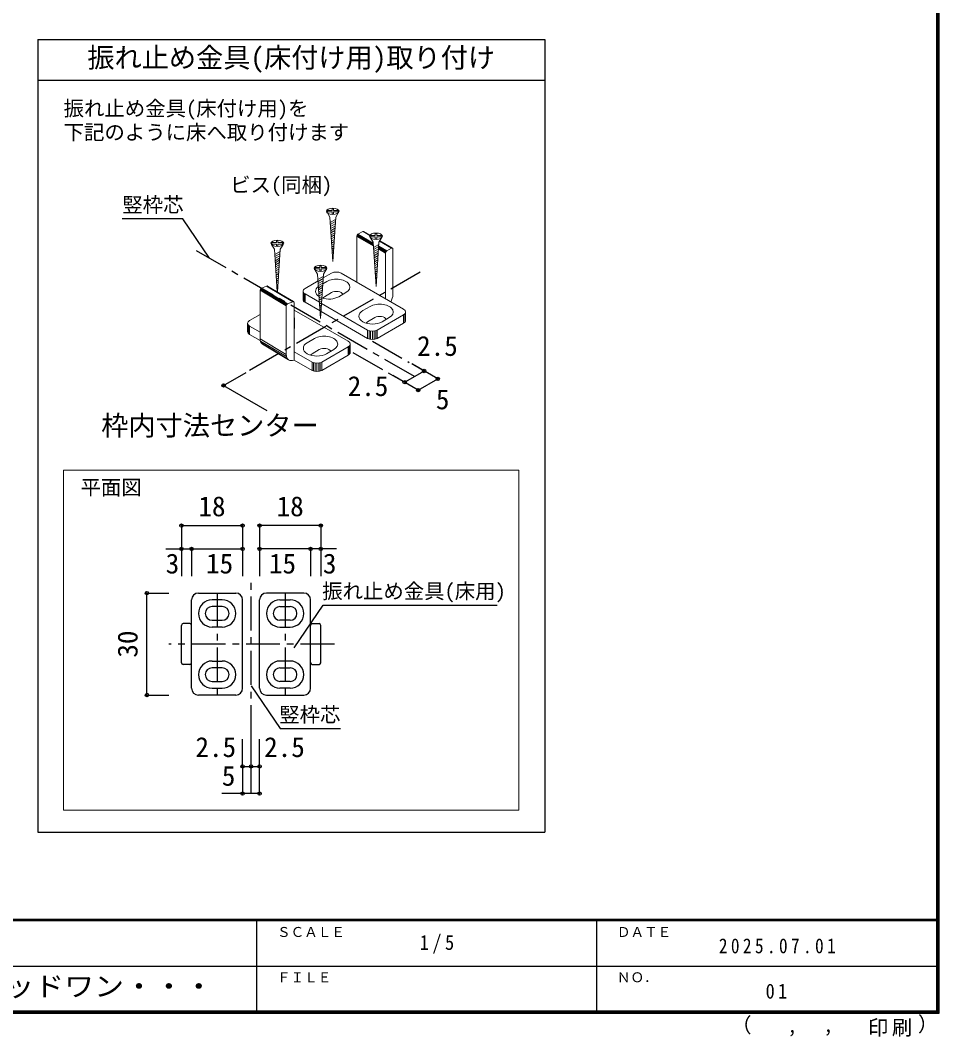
# Model space of a CAD drawing. Units: millimetres, scale not verified, with parts at other scales. Extents: x -973 to 977, y -718 to 696.
# Drawn here: x 301 to 977, y -718 to 30 of the extents above; entities that cross this region are included whole.
import ezdxf
from ezdxf.enums import TextEntityAlignment as Align

# ---------------------------------------------------------------- set-up
doc = ezdxf.new("R2010")
doc.units = ezdxf.units.MM
doc.header["$LTSCALE"] = 5
doc.header["$PDMODE"] = 32
doc.header["$PDSIZE"] = 2.5
doc.linetypes.add('CHAIN1', pattern=[8, 5, -1, 1, -1])
doc.layers.add('0-7_金物', color=7, linetype='Continuous', lineweight=18)
for name, color, linetype in [('0-A_文字', 3, 'Continuous'), ('0-B_寸法', 4, 'Continuous'), ('1-4_枠', 4, 'CHAIN1'), ('1-7_金物', 7, 'Continuous'), ('1-A_文字', 7, 'Continuous'), ('1-B_寸法', 7, 'Continuous'), ('F-1_枠', 6, 'Continuous'), ('F-A_文字', 7, 'Continuous')]:
    doc.layers.add(name, color=color, linetype=linetype)
doc.styles.add('ＭＳ ゴシック', font='')
doc.styles.get('ＭＳ ゴシック').set_extended_font_data('MS Gothic')

msp = doc.modelspace()

# ---------------------------------------------------------------- linework, layer by layer
at = {"layer": '0-7_金物'}
for p, q in [((527.019, -111.923), (528.843, -115.083)), ((527.124, -110.151), (527.124, -111.185)), ((527.124, -110.151), (530.487, -110.151)), ((527.124, -111.185), (530.487, -111.185)), ((530.487, -108.635), (531.521, -108.635)), ((530.487, -110.151), (530.487, -108.635)), ((530.487, -112.701), (530.487, -111.185)), ((531.521, -110.151), (531.521, -108.635)), ((531.521, -110.151), (534.884, -110.151)), ((531.521, -111.185), (534.884, -111.185)), ((531.521, -112.701), (531.521, -111.185)), ((534.99, -111.923), (533.165, -115.083)), ((534.884, -111.185), (534.884, -110.151)), ((531.004, -147.702), (528.843, -115.083)), ((533.061, -116.657), (529.096, -118.902)), ((532.953, -118.285), (529.196, -120.412)), ((530.487, -112.701), (531.521, -112.701)), ((531.004, -147.702), (533.165, -115.083)), ((532.845, -119.914), (529.297, -121.923)), ((532.737, -121.542), (529.397, -123.433)), ((532.63, -123.17), (529.497, -124.944)), ((532.522, -124.798), (529.597, -126.454)), ((532.414, -126.426), (529.697, -127.964)), ((553.101, -125.577), (549.566, -127.618)), ((558.224, -128.535), (553.101, -125.577)), ((558.316, -128.358), (553.33, -125.48)), ((558.384, -128.254), (553.543, -125.459)), ((558.409, -128.219), (553.726, -125.515)), ((562.307, -127.006), (563.341, -127.006)), ((562.307, -128.522), (562.307, -127.006)), ((563.341, -128.522), (563.341, -127.006)), ((486.314, -133.713), (489.677, -133.713)), ((486.314, -133.713), (486.314, -134.747)), ((489.677, -133.713), (489.677, -132.197)), ((489.677, -132.197), (490.71, -132.197)), ((490.71, -133.713), (490.71, -132.197)), ((490.71, -133.713), (494.073, -133.713)), ((494.073, -134.747), (494.073, -133.713)), ((532.306, -128.054), (529.797, -129.475)), ((532.198, -129.682), (529.897, -130.985)), ((532.09, -131.311), (529.997, -132.496)), ((531.982, -132.939), (530.097, -134.006)), ((531.875, -134.567), (530.197, -135.516)), ((548.682, -162.83), (548.682, -129.149)), ((560.843, -136.171), (548.682, -129.149)), ((560.823, -135.86), (548.712, -128.868)), ((560.799, -135.498), (548.8, -128.571)), ((560.773, -135.109), (548.941, -128.278)), ((560.747, -134.721), (549.124, -128.01)), ((560.723, -134.359), (549.337, -127.785)), ((560.703, -134.048), (549.566, -127.618)), ((558.839, -130.294), (560.663, -133.454)), ((558.944, -128.522), (558.944, -129.556)), ((558.944, -128.522), (562.307, -128.522)), ((558.944, -129.556), (562.307, -129.556)), ((562.824, -166.073), (560.663, -133.454)), ((562.307, -131.072), (562.307, -129.556)), ((562.307, -131.072), (563.341, -131.072)), ((562.824, -166.073), (564.985, -133.454)), ((563.341, -128.522), (566.704, -128.522)), ((563.341, -129.556), (566.704, -129.556)), ((563.341, -131.072), (563.341, -129.556)), ((566.809, -130.294), (564.985, -133.454)), ((574.315, -137.825), (565.425, -132.692)), ((574.543, -137.727), (565.524, -132.52)), ((574.757, -137.706), (565.587, -132.412)), ((574.94, -137.763), (565.608, -132.375)), ((566.704, -129.556), (566.704, -128.522)), ((486.208, -135.485), (488.033, -138.645)), ((486.314, -134.747), (489.677, -134.747)), ((490.106, -169.947), (488.033, -138.645)), ((492.25, -140.22), (488.286, -142.464)), ((492.142, -141.848), (488.386, -143.974)), ((489.677, -136.263), (489.677, -134.747)), ((489.677, -136.263), (490.71, -136.263)), ((490.274, -170.047), (492.354, -138.645)), ((494.179, -135.485), (492.354, -138.645)), ((531.767, -136.195), (530.297, -137.027)), ((531.659, -137.823), (530.397, -138.537)), ((531.551, -139.451), (530.497, -140.048)), ((531.443, -141.079), (530.597, -141.558)), ((564.881, -135.029), (560.916, -137.273)), ((564.773, -136.657), (561.016, -138.783)), ((564.665, -138.285), (561.116, -140.294)), ((564.557, -139.913), (561.216, -141.804)), ((564.449, -141.541), (561.316, -143.315)), ((569.895, -141.397), (564.659, -138.374)), ((569.925, -141.115), (564.678, -138.086)), ((570.014, -140.818), (564.7, -137.751)), ((570.154, -140.526), (564.724, -137.391)), ((570.337, -140.258), (564.748, -137.031)), ((570.55, -140.033), (564.77, -136.696)), ((570.779, -139.866), (564.789, -136.408)), ((569.895, -175.077), (569.895, -141.397)), ((574.315, -137.825), (570.779, -139.866)), ((575.199, -138.335), (575.199, -172.015)), ((492.034, -143.476), (488.486, -145.485)), ((491.927, -145.104), (488.586, -146.995)), ((491.819, -146.732), (488.686, -148.506)), ((491.711, -148.36), (488.786, -150.016)), ((531.335, -142.707), (530.697, -143.069)), ((531.227, -144.336), (530.797, -144.579)), ((564.341, -143.169), (561.417, -144.825)), ((564.234, -144.797), (561.517, -146.336)), ((564.126, -146.425), (561.617, -147.846)), ((564.018, -148.054), (561.717, -149.356)), ((491.603, -149.988), (488.886, -151.527)), ((491.495, -151.616), (488.986, -153.037)), ((491.387, -153.245), (489.086, -154.547)), ((491.279, -154.873), (489.186, -156.058)), ((491.172, -156.501), (489.286, -157.568)), ((518.028, -153.857), (519.852, -157.016)), ((518.133, -152.085), (521.496, -152.085)), ((518.133, -152.085), (518.133, -153.118)), ((518.133, -153.118), (521.496, -153.118)), ((521.496, -152.085), (521.496, -150.569)), ((521.496, -150.569), (522.53, -150.569)), ((521.496, -154.635), (521.496, -153.118)), ((521.496, -154.635), (522.53, -154.635)), ((522.53, -152.085), (522.53, -150.569)), ((522.53, -152.085), (525.893, -152.085)), ((523.994, -159.733), (530.12, -156.196)), ((525.998, -153.857), (524.174, -157.016)), ((525.893, -153.118), (525.893, -152.085)), ((583.153, -182.732), (537.192, -156.196)), ((563.91, -149.682), (561.817, -150.867)), ((563.802, -151.31), (561.917, -152.377)), ((563.694, -152.938), (562.017, -153.888)), ((563.586, -154.566), (562.117, -155.398)), ((563.479, -156.194), (562.217, -156.908)), ((491.064, -158.129), (489.386, -159.079)), ((490.956, -159.757), (489.486, -160.589)), ((490.848, -161.385), (489.586, -162.099)), ((490.74, -163.013), (489.686, -163.61)), ((510.675, -167.423), (520.178, -161.936)), ((522.013, -189.635), (519.852, -157.016)), ((524.07, -158.591), (520.105, -160.835)), ((523.962, -160.219), (520.205, -162.346)), ((523.854, -161.847), (520.305, -163.856)), ((523.746, -163.475), (520.406, -165.366)), ((522.013, -189.635), (524.174, -157.016)), ((526.585, -162.319), (523.713, -163.978)), ((563.371, -157.822), (562.317, -158.419)), ((563.263, -159.451), (562.417, -159.929)), ((563.155, -161.079), (562.517, -161.44)), ((563.047, -162.707), (562.617, -162.95)), ((496.823, -180.264), (477.539, -168.773)), ((477.539, -168.773), (477.539, -204.497)), ((496.855, -179.97), (477.572, -168.48)), ((496.951, -179.669), (477.667, -168.178)), ((497.103, -179.381), (477.819, -167.89)), ((497.301, -179.126), (478.018, -167.635)), ((497.532, -178.921), (478.249, -167.43)), ((478.496, -167.289), (482.327, -165.682)), ((497.78, -178.78), (478.496, -167.289)), ((501.61, -177.173), (482.327, -165.682)), ((501.858, -177.106), (482.575, -165.615)), ((502.089, -177.117), (482.805, -165.626)), ((502.287, -177.206), (483.004, -165.715)), ((490.632, -164.642), (489.786, -165.12)), ((490.524, -166.27), (489.887, -166.631)), ((490.416, -167.898), (489.987, -168.141)), ((509.211, -169.464), (509.211, -175.588)), ((509.381, -170.211), (509.381, -176.335)), ((509.88, -170.907), (509.88, -177.031)), ((510.675, -171.505), (510.675, -177.629)), ((521.215, -177.591), (510.675, -171.505)), ((523.638, -165.103), (520.506, -166.877)), ((523.531, -166.731), (520.606, -168.387)), ((523.423, -168.359), (520.706, -169.898)), ((523.315, -169.988), (520.806, -171.408)), ((523.207, -171.616), (520.906, -172.919)), ((530.12, -170.484), (524.817, -173.546)), ((540.727, -170.484), (535.424, -173.546)), ((497.78, -178.78), (501.61, -177.173)), ((502.568, -220.072), (502.568, -177.854)), ((521.637, -183.958), (510.675, -177.629)), ((523.099, -173.244), (521.006, -174.429)), ((522.991, -174.872), (521.106, -175.939)), ((522.883, -176.5), (521.206, -177.45)), ((522.776, -178.128), (521.306, -178.96)), ((556.637, -198.041), (522.752, -178.478)), ((469.864, -190.985), (477.539, -186.554)), ((496.823, -180.264), (496.823, -215.988)), ((542.343, -206.294), (502.568, -183.33)), ((522.668, -179.756), (521.406, -180.471)), ((522.56, -181.385), (521.506, -181.981)), ((522.452, -183.013), (521.606, -183.491)), ((522.344, -184.641), (521.706, -185.002)), ((522.236, -186.269), (521.806, -186.512)), ((556.637, -204.165), (522.362, -184.376)), ((553.101, -183.753), (558.405, -180.691)), ((583.153, -186.814), (563.708, -198.041)), ((583.153, -186.814), (583.153, -192.938)), ((583.948, -186.217), (583.948, -192.34)), ((584.448, -185.52), (584.448, -191.644)), ((584.618, -184.773), (584.618, -190.897)), ((468.4, -193.026), (468.4, -199.15)), ((468.57, -193.773), (468.57, -199.897)), ((502.845, -189.964), (502.845, -196.088)), ((561.94, -188.856), (556.637, -191.917)), ((583.153, -192.938), (563.708, -204.165)), ((567.244, -191.917), (572.547, -188.856)), ((469.07, -194.469), (469.07, -200.593)), ((477.539, -199.498), (469.864, -195.067)), ((469.864, -195.067), (469.864, -201.191)), ((477.643, -205.682), (469.864, -201.191)), ((556.637, -198.041), (556.637, -204.165)), ((557.672, -198.5), (557.672, -204.624)), ((558.878, -198.788), (558.878, -204.912)), ((560.172, -198.887), (560.172, -205.01)), ((561.467, -198.788), (561.467, -204.912)), ((562.672, -198.5), (562.672, -204.624)), ((563.708, -198.041), (563.708, -204.165)), ((496.823, -215.988), (477.539, -204.497)), ((497.018, -217.587), (477.735, -206.096)), ((497.592, -218.912), (478.309, -207.422)), ((498.505, -219.874), (479.222, -208.384)), ((512.291, -207.315), (517.594, -204.253)), ((543.637, -209.082), (543.637, -215.206)), ((543.807, -208.335), (543.807, -214.459)), ((515.826, -221.603), (502.568, -213.949)), ((521.129, -212.418), (515.826, -215.48)), ((542.343, -210.377), (522.897, -221.603)), ((542.343, -216.5), (522.897, -227.727)), ((526.433, -215.48), (531.736, -212.418)), ((542.343, -210.377), (542.343, -216.5)), ((543.137, -209.779), (543.137, -215.902)), ((515.826, -227.727), (502.568, -220.072)), ((515.826, -221.603), (515.826, -227.727)), ((516.862, -222.062), (516.862, -228.186)), ((518.068, -222.35), (518.068, -228.474)), ((519.362, -222.449), (519.362, -228.573)), ((520.656, -222.35), (520.656, -228.474)), ((521.862, -222.062), (521.862, -228.186)), ((522.897, -221.603), (522.897, -227.727)), ((333.017, -551.24), (333.017, -301.105)), ((667.876, -551.24), (333.017, -551.24))]:
    msp.add_line(p, q, dxfattribs=at)
for points in [[(490.71, -136.263), (490.71, -134.747), (494.073, -134.747)], [(522.53, -154.635), (522.53, -153.118), (525.893, -153.118)], [(333.017, -301.105), (667.876, -301.105), (667.876, -551.24)]]:
    msp.add_lwpolyline(points, dxfattribs=at)
for centre in [(531.004, -110.668), (562.824, -129.039), (490.193, -134.23), (522.013, -152.602)]:
    msp.add_ellipse(centre, major_axis=(4.71, 0), ratio=0.5, dxfattribs=at)
for centre, major_axis, ratio, start_param, end_param in [((553.101, -126.598), (0.625, 1.083), 0.57735, 6.2831853, 7.0685835), ((549.566, -128.639), (0.625, 1.083), 0.57735, 0.7853982, 2.3561945), ((570.779, -140.886), (0.625, 1.083), 0.57735, 0.7853982, 2.3561945), ((574.315, -138.845), (0.625, 1.083), 0.57735, 5.4977871, 7.0685835), ((533.656, -158.237), (-5, 0), 0.57735, 3.9269908, 5.4977871), ((533.656, -166.402), (10, 0), 0.57735, 5.4977871, 8.6393798), ((478.496, -168.372), (0.64, 1.074), 0.663414, 0.7318184, 2.3026147), ((482.327, -166.765), (0.64, 1.074), 0.663414, 6.2296055, 7.0150037), ((514.211, -169.464), (-5, 0), 0.57735, 5.4977871, 7.0685835), ((528.353, -169.464), (10, 0), 0.57735, 2.4831952, 3.8764508), ((533.656, -172.526), (5, 0), 0.57735, 0.2617994, 2.3561945), ((497.78, -179.862), (0.64, 1.074), 0.663414, 0.7318184, 2.3026147), ((501.61, -178.255), (0.64, 1.074), 0.663414, 5.4442074, 7.0150037), ((514.211, -175.588), (-5, 0), 0.57735, 6.2831853, 7.0685835), ((528.353, -169.464), (10, 0), 0.57735, 4.1506266, 5.4977871), ((528.353, -175.588), (5, 0), 0.57735, 2.3561945, 2.7802255), ((565.476, -184.773), (10, 0), 0.57735, 5.4977871, 8.6393798), ((569.895, -175.077), (3.75, 6.495), 0.57735, 4.712389, 5.4977871), ((560.172, -187.835), (10, 0), 0.57735, 2.3561945, 5.4977871), ((579.618, -184.773), (-5, 0), 0.57735, 2.3561945, 3.9269908), ((473.4, -193.026), (-5, 0), 0.57735, 5.4977871, 7.0685835), ((492.845, -189.964), (10, 0), 0.57735, 6.047146, 6.5192246), ((560.172, -193.959), (5, 0), 0.57735, 2.3561945, 2.7802255), ((565.476, -190.897), (5, 0), 0.57735, 0.2617994, 2.3561945), ((579.618, -190.897), (-5, 0), 0.57735, 2.3561945, 3.1415927), ((473.4, -199.15), (-5, 0), 0.57735, 6.2831853, 7.0685835), ((492.845, -196.088), (10, 0), 0.57735, 6.047146, 6.5192246), ((560.172, -196), (-5, 0), 0.57735, 0.7853982, 2.3561945), ((483.284, -202.087), (3.839, 6.443), 0.663414, 2.3026147, 3.0880129), ((519.362, -211.397), (10, 0), 0.57735, 2.3561945, 5.4977871), ((524.665, -208.335), (10, 0), 0.57735, 5.4977871, 8.6393798), ((538.807, -208.335), (-5, 0), 0.57735, 2.3561945, 3.9269908), ((560.172, -202.124), (-5, 0), 0.57735, 0.7853982, 2.3561945), ((502.568, -213.577), (3.839, 6.443), 0.663414, 2.3026147, 3.873411), ((519.362, -217.521), (5, 0), 0.57735, 2.3561945, 2.7802255), ((524.665, -214.459), (5, 0), 0.57735, 0.2617994, 2.3561945), ((538.807, -214.459), (-5, 0), 0.57735, 2.3561945, 3.1415927), ((519.362, -219.562), (-5, 0), 0.57735, 0.7853982, 2.3561945), ((519.362, -225.686), (-5, 0), 0.57735, 0.7853982, 2.3561945)]:
    msp.add_ellipse(centre, major_axis=major_axis, ratio=ratio, start_param=start_param, end_param=end_param, dxfattribs=at)
at = {"layer": '0-A_文字'}
for p, q in [((314.153, 15.667), (686.865, 15.667)), ((314.153, 15.667), (314.153, -567.5)), ((686.865, 15.667), (686.865, -567.5)), ((314.153, -14.333), (686.865, -14.333)), ((314.153, -567.5), (686.865, -567.5))]:
    msp.add_line(p, q, dxfattribs=at)
at = {"layer": '0-A_文字', "color": 4}
for p, q in [((420.635, -116.17), (376.231, -116.17)), ((440.319, -145.262), (420.635, -116.17)), ((502.604, -431.748), (523.828, -400.381)), ((523.828, -400.381), (651.816, -400.381)), ((470.989, -459.853), (492.213, -491.221)), ((492.213, -491.221), (536.618, -491.221))]:
    msp.add_line(p, q, dxfattribs=at)
at = {"layer": '0-B_寸法', "linetype": 'CHAIN1'}
for p, q in [((591.063, -232.293), (428.91, -138.675)), ((595.255, -155.333), (469.504, -227.935)), ((560.172, -206.206), (587.279, -221.856)), ((545.878, -214.459), (575.275, -231.431))]:
    msp.add_line(p, q, dxfattribs=at)
at = {"layer": '0-B_寸法'}
for p, q in [((598.21, -228.167), (589.239, -222.988)), ((608.21, -233.941), (589.569, -223.178)), ((450.72, -238.78), (467.364, -229.17)), ((575.275, -231.431), (583.916, -236.42)), ((593.916, -242.193), (575.275, -231.431)), ((598.21, -228.167), (583.916, -236.42)), ((450.72, -238.78), (482.6, -257.185)), ((593.916, -242.193), (608.21, -233.941))]:
    msp.add_line(p, q, dxfattribs=at)
at = {"layer": '0-B_寸法', "color": 7}
for p in [(598.21, -228.167), (450.72, -238.78), (583.916, -236.42), (608.21, -233.941), (593.916, -242.193)]:
    msp.add_point(p, dxfattribs=at)
at = {"layer": '1-4_枠'}
for p, q in [((470.947, -539.037), (470.947, -381.505)), ((445.947, -391.505), (445.947, -466.505)), ((495.947, -391.505), (495.947, -466.505)), ((532.197, -429.005), (410.493, -429.005))]:
    msp.add_line(p, q, dxfattribs=at)
at = {"layer": '1-7_金物'}
for p, q in [((432.197, -391.505), (459.697, -391.505)), ((509.697, -391.505), (482.197, -391.505)), ((427.197, -461.505), (427.197, -396.505)), ((449.697, -396.505), (442.197, -396.505)), ((449.697, -401.505), (442.197, -401.505)), ((464.697, -461.505), (464.697, -396.505)), ((477.197, -461.505), (477.197, -396.505)), ((492.197, -396.505), (499.697, -396.505)), ((492.197, -401.505), (499.697, -401.505)), ((514.697, -461.505), (514.697, -396.505)), ((419.697, -442.755), (419.697, -415.255)), ((425.947, -414.005), (420.947, -414.005)), ((442.197, -411.505), (449.697, -411.505)), ((449.697, -416.505), (442.197, -416.505)), ((499.697, -411.505), (492.197, -411.505)), ((492.197, -416.505), (499.697, -416.505)), ((515.947, -414.005), (520.947, -414.005)), ((522.197, -442.755), (522.197, -415.255)), ((425.947, -444.005), (420.947, -444.005)), ((442.197, -441.505), (449.697, -441.505)), ((449.697, -446.505), (442.197, -446.505)), ((499.697, -441.505), (492.197, -441.505)), ((492.197, -446.505), (499.697, -446.505)), ((515.947, -444.005), (520.947, -444.005)), ((442.197, -456.505), (449.697, -456.505)), ((442.197, -461.505), (449.697, -461.505)), ((499.697, -456.505), (492.197, -456.505)), ((499.697, -461.505), (492.197, -461.505)), ((459.697, -466.505), (432.197, -466.505)), ((482.197, -466.505), (509.697, -466.505))]:
    msp.add_line(p, q, dxfattribs=at)
for centre, radius, start, end in [((432.197, -396.505), 5, 90, 180), ((459.697, -396.505), 5, 0, 90), ((482.197, -396.505), 5, 90, 180), ((509.697, -396.505), 5, 0, 90), ((442.197, -406.505), 10, 90, 270), ((442.197, -406.505), 5, 90, 270), ((449.697, -406.505), 10, 270, 90), ((449.697, -406.505), 5, 270, 90), ((492.197, -406.505), 10, 90, 270), ((492.197, -406.505), 5, 90, 270), ((499.697, -406.505), 10, 270, 90), ((499.697, -406.505), 5, 270, 90), ((420.947, -415.255), 1.25, 90, 180), ((425.947, -415.255), 1.25, 0, 90), ((515.947, -415.255), 1.25, 90, 180), ((520.947, -415.255), 1.25, 0, 90), ((420.947, -442.755), 1.25, 180, 270), ((425.947, -442.755), 1.25, 270, 0), ((442.197, -451.505), 10, 90, 270), ((442.197, -451.505), 5, 90, 270), ((449.697, -451.505), 10, 270, 90), ((449.697, -451.505), 5, 270, 90), ((492.197, -451.505), 10, 90, 270), ((492.197, -451.505), 5, 90, 270), ((499.697, -451.505), 10, 270, 90), ((499.697, -451.505), 5, 270, 90), ((515.947, -442.755), 1.25, 180, 270), ((520.947, -442.755), 1.25, 270, 0), ((432.197, -461.505), 5, 180, 270), ((459.697, -461.505), 5, 270, 0), ((482.197, -461.505), 5, 180, 270), ((509.697, -461.505), 5, 270, 0)]:
    msp.add_arc(centre, radius, start, end, dxfattribs=at)
at = {"layer": '1-B_寸法', "color": 4}
for p, q in [((419.697, -341.897), (464.697, -341.897)), ((419.697, -341.897), (419.697, -359.005)), ((464.697, -341.897), (464.697, -359.005)), ((477.197, -341.897), (477.197, -359.005)), ((522.197, -341.897), (477.197, -341.897)), ((522.197, -341.897), (522.197, -359.005)), ((408.132, -359.005), (427.197, -359.005)), ((419.697, -359.005), (419.697, -379.005)), ((427.197, -359.005), (427.197, -379.005)), ((427.197, -359.005), (464.697, -359.005)), ((464.697, -359.005), (464.697, -379.005)), ((514.697, -359.005), (477.197, -359.005)), ((477.197, -359.005), (477.197, -379.005)), ((514.697, -359.005), (514.697, -379.005)), ((533.762, -359.005), (514.697, -359.005)), ((522.197, -359.005), (522.197, -379.005)), ((394.314, -391.505), (410.493, -391.505)), ((394.314, -466.505), (394.314, -391.505)), ((394.314, -466.505), (410.493, -466.505)), ((464.697, -519.021), (464.697, -499.021)), ((470.947, -519.021), (470.947, -499.021)), ((477.197, -519.021), (477.197, -499.021)), ((464.697, -519.021), (464.697, -539.037)), ((464.697, -519.021), (470.947, -519.021)), ((470.947, -519.021), (477.197, -519.021)), ((477.197, -539.037), (477.197, -519.021)), ((477.197, -539.037), (449.398, -539.037))]:
    msp.add_line(p, q, dxfattribs=at)
at = {"layer": '1-B_寸法'}
for p in [(419.697, -341.897), (464.697, -341.897), (477.197, -341.897), (522.197, -341.897), (419.697, -359.005), (427.197, -359.005), (464.697, -359.005), (477.197, -359.005), (514.697, -359.005), (522.197, -359.005), (394.314, -391.505), (394.314, -466.505), (464.697, -519.021), (470.947, -519.021), (477.197, -519.021), (464.697, -539.037), (477.197, -539.037)]:
    msp.add_point(p, dxfattribs=at)
at = {"layer": 'F-1_枠'}
for p, q in [((974.986, 695.833), (974.986, -700.833)), ((975.82, 695.833), (975.82, -700.833)), ((976.653, 695.833), (976.653, -700.833)), ((976.653, -631.667), (-973.347, -631.667)), ((976.653, -632.5), (-973.347, -632.5)), ((474.986, -632.5), (474.986, -699.167)), ((724.986, -632.5), (724.986, -699.167)), ((1.653, -665.833), (974.986, -665.834)), ((976.653, -699.167), (-973.347, -699.167)), ((976.653, -700), (-973.347, -700)), ((976.653, -700.833), (-973.347, -700.833))]:
    msp.add_line(p, q, dxfattribs=at)

# ---------------------------------------------------------------- texts
at = {"layer": '0-A_文字', "color": 7, "style": 'ＭＳ ゴシック'}
for s, height, p in [('振れ止め金具(床付け用)取り付け', 14.66, (350.509, -9.333)), ('振れ止め金具(床付け用)を', 11, (333.062, -43.792)), ('下記のように床へ取り付けます', 11, (333.062, -61.329)), ('平面図', 11, (345.459, -322.582))]:
    msp.add_text(s, height=height, dxfattribs=at).set_placement(p, align=Align.BOTTOM_LEFT)
at = {"layer": '0-B_寸法', "color": 7, "style": 'ＭＳ ゴシック'}
for s, height, p in [('ビス(同梱)', 11, (455.576, -100.005)), ('2.5', 14.66, (593.045, -221.444)), ('2.5', 14.66, (541.982, -250.976)), ('5', 14.66, (606.851, -260.706)), ('枠内寸法センター', 14.66, (360.71, -279.949))]:
    msp.add_text(s, height=height, dxfattribs=at).set_placement(p, align=Align.BOTTOM_LEFT)
at = {"layer": '1-A_文字', "style": 'ＭＳ ゴシック'}
for s, p in [('竪枠芯', (376.231, -114.671)), ('振れ止め金具(床用)', (523.233, -398.882)), ('竪枠芯', (491.618, -489.722))]:
    msp.add_text(s, height=11, dxfattribs=at).set_placement(p, align=Align.BOTTOM_LEFT)
at = {"layer": '1-B_寸法', "style": 'ＭＳ ゴシック'}
for s, p in [('18', (432.197, -339.397)), ('18', (489.697, -339.397)), ('3', (408.132, -381.505)), ('15', (437.822, -381.505)), ('15', (484.072, -381.505)), ('3', (523.762, -381.505)), ('2.5', (430.01, -516.521)), ('2.5', (480.538, -516.521)), ('5', (449.398, -537.649))]:
    msp.add_text(s, height=14.66, dxfattribs=at).set_placement(p, align=Align.BOTTOM_LEFT)
msp.add_text('30', height=14.66, rotation=90, dxfattribs=at).set_placement((391.814, -439.005), align=Align.BOTTOM_LEFT)
at = {"layer": 'F-A_文字', "style": 'ＭＳ ゴシック'}
for s, height, p in [('ＳＣＡＬＥ', 7.331, (489.986, -646.667)), ('ＤＡＴＥ', 7.331, (739.986, -646.667)), ('ＦＩＬＥ', 7.331, (489.986, -680)), ('ＮＯ．', 7.331, (739.986, -680.001)), ('（', 11, (823.992, -718.052)), ('）', 11, (961.387, -717.355)), (',', 11, (865.199, -718.052)), (',', 11, (891.686, -717.588))]:
    msp.add_text(s, height=height, dxfattribs=at).set_placement(p, align=Align.BOTTOM_LEFT)
at = {"layer": 'F-A_文字', "style": 'ＭＳ ゴシック', "width": 1.1}
msp.add_text('ウッドワン・・・', height=14.66, dxfattribs=at).set_placement((267.486, -692.5), align=Align.BOTTOM_LEFT)
at = {"layer": 'F-A_文字', "char_height": 11, "attachment_point": 7, "style": 'ＭＳ ゴシック'}
for s, insert in [('\\T1.38;\\W0.9;1/5', (594.986, -656.667)), ('\\T1.39;\\W0.85;2025.07.01', (814.986, -656.667)), ('\\T1.36;\\W0.9;01', (849.361, -690.001)), ('\\T1.17;印刷', (924.678, -717.82))]:
    msp.add_mtext(s, dxfattribs=dict(at, insert=insert))

doc.saveas('drawing.dxf')
